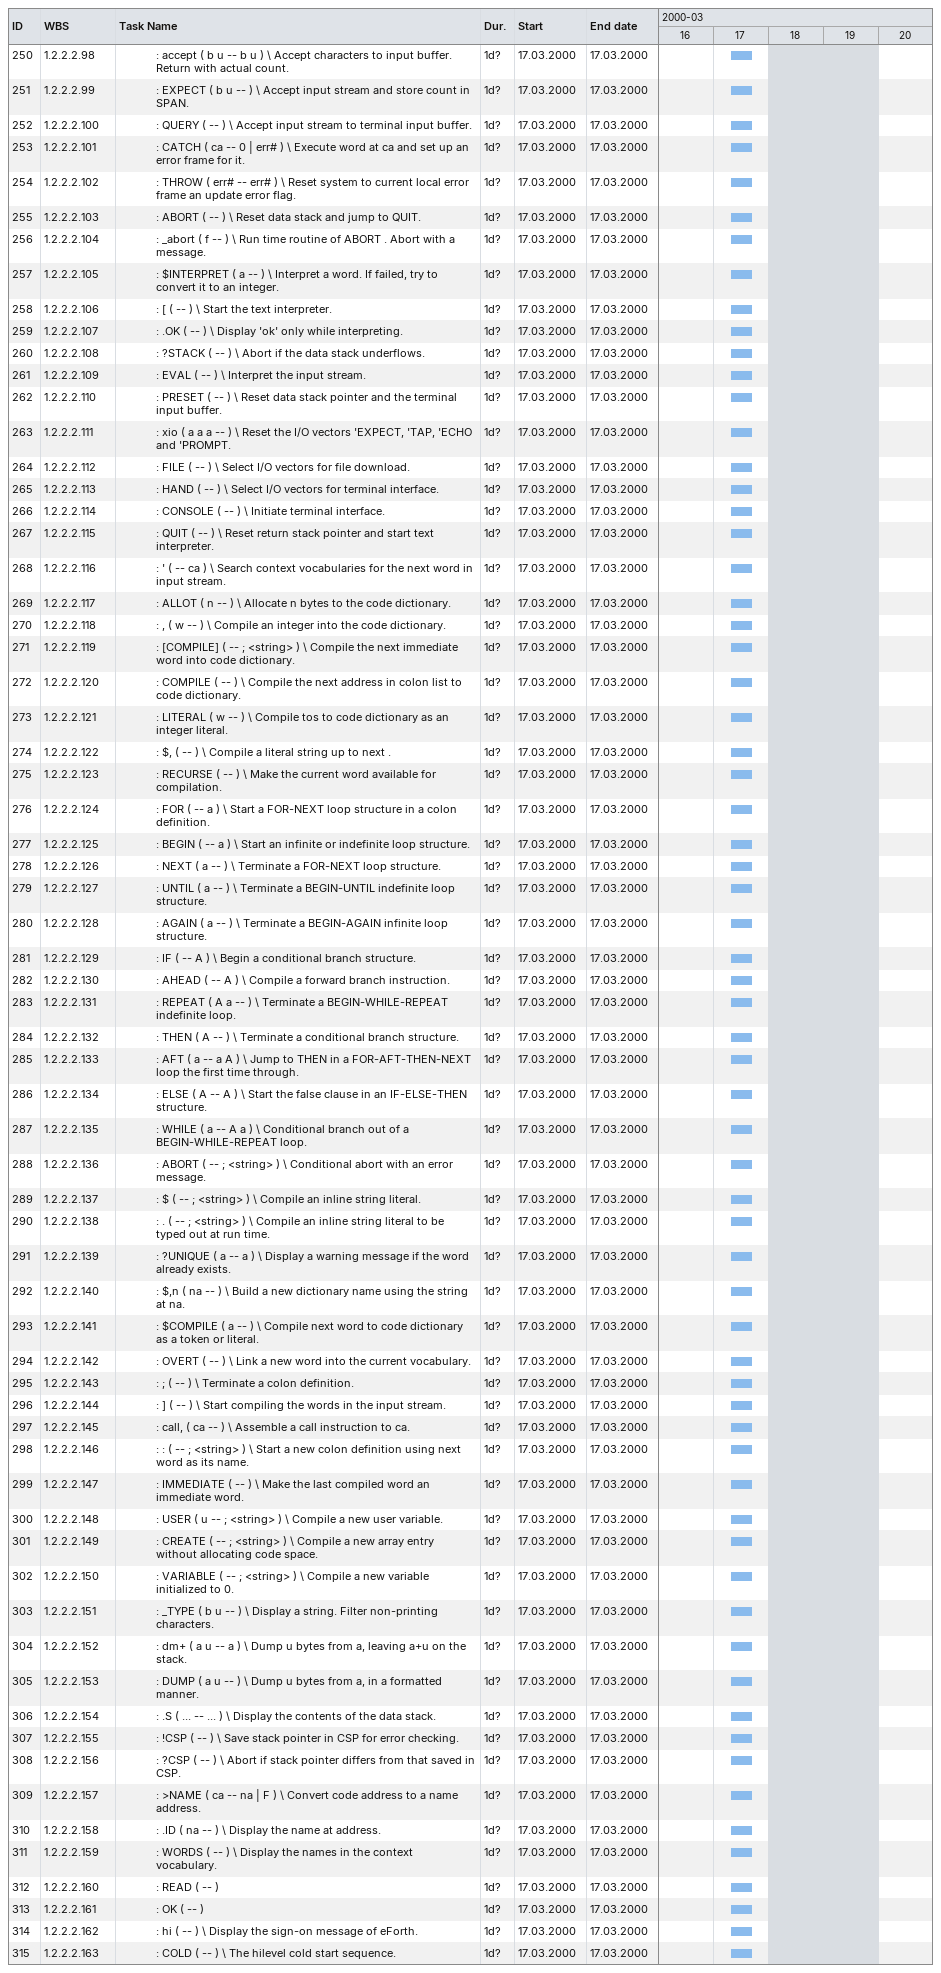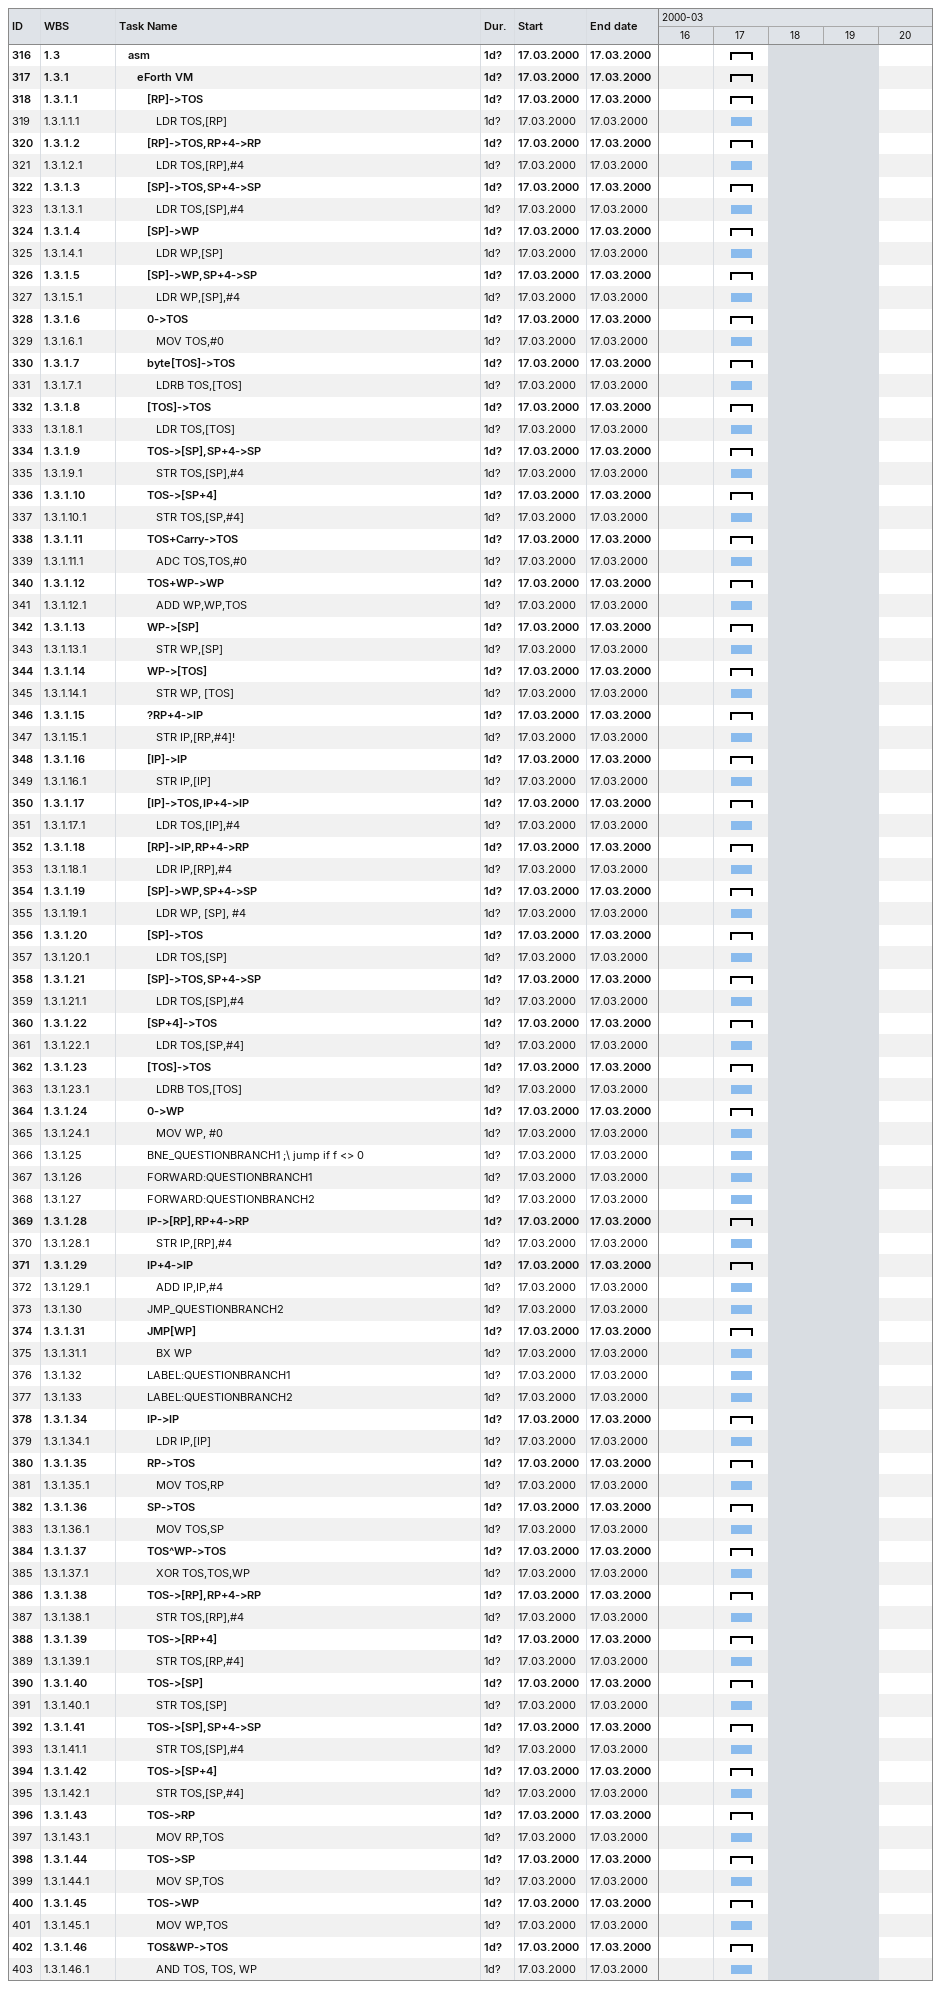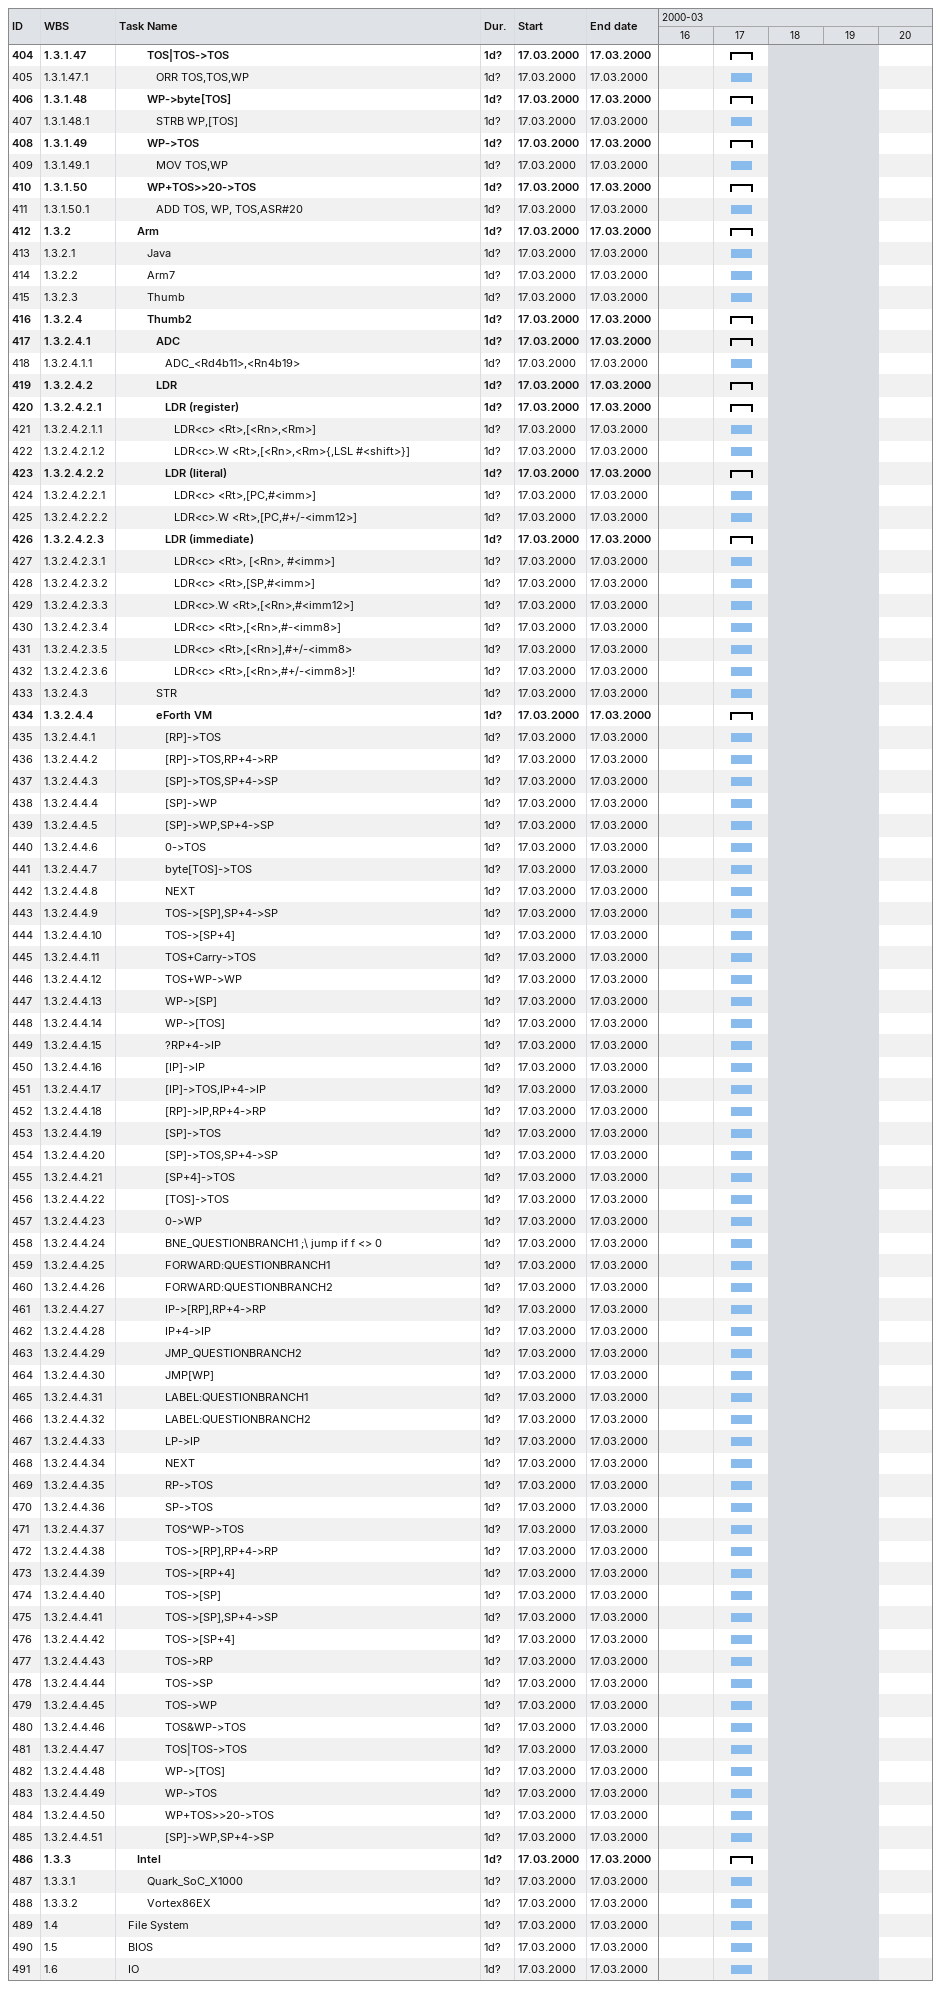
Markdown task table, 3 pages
| ID | WBS | Task | Duration | Start | Finish |
|---|---|---|---|---|---|
| 250 | 1.2.2.2.98 | : accept ( b u -- b u ) \ Accept characters to input buffer. Return with actual count. | 1d? | 2000-03-17 | 2000-03-17 |
| 251 | 1.2.2.2.99 | : EXPECT ( b u -- ) \ Accept input stream and store count in SPAN. | 1d? | 2000-03-17 | 2000-03-17 |
| 252 | 1.2.2.2.100 | : QUERY ( -- ) \ Accept input stream to terminal input buffer. | 1d? | 2000-03-17 | 2000-03-17 |
| 253 | 1.2.2.2.101 | : CATCH ( ca -- 0 \| err# ) \ Execute word at ca and set up an error frame for it. | 1d? | 2000-03-17 | 2000-03-17 |
| 254 | 1.2.2.2.102 | : THROW ( err# -- err# ) \ Reset system to current local error frame an update error flag. | 1d? | 2000-03-17 | 2000-03-17 |
| 255 | 1.2.2.2.103 | : ABORT ( -- ) \ Reset data stack and jump to QUIT. | 1d? | 2000-03-17 | 2000-03-17 |
| 256 | 1.2.2.2.104 | : _abort ( f -- ) \ Run time routine of ABORT . Abort with a message. | 1d? | 2000-03-17 | 2000-03-17 |
| 257 | 1.2.2.2.105 | : $INTERPRET ( a -- ) \ Interpret a word. If failed, try to convert it to an integer. | 1d? | 2000-03-17 | 2000-03-17 |
| 258 | 1.2.2.2.106 | : [ ( -- ) \ Start the text interpreter. | 1d? | 2000-03-17 | 2000-03-17 |
| 259 | 1.2.2.2.107 | : .OK ( -- ) \ Display 'ok' only while interpreting. | 1d? | 2000-03-17 | 2000-03-17 |
| 260 | 1.2.2.2.108 | : ?STACK ( -- ) \ Abort if the data stack underflows. | 1d? | 2000-03-17 | 2000-03-17 |
| 261 | 1.2.2.2.109 | : EVAL ( -- ) \ Interpret the input stream. | 1d? | 2000-03-17 | 2000-03-17 |
| 262 | 1.2.2.2.110 | : PRESET ( -- ) \ Reset data stack pointer and the terminal input buffer. | 1d? | 2000-03-17 | 2000-03-17 |
| 263 | 1.2.2.2.111 | : xio ( a a a -- ) \ Reset the I/O vectors 'EXPECT, 'TAP, 'ECHO and 'PROMPT. | 1d? | 2000-03-17 | 2000-03-17 |
| 264 | 1.2.2.2.112 | : FILE ( -- ) \ Select I/O vectors for file download. | 1d? | 2000-03-17 | 2000-03-17 |
| 265 | 1.2.2.2.113 | : HAND ( -- ) \ Select I/O vectors for terminal interface. | 1d? | 2000-03-17 | 2000-03-17 |
| 266 | 1.2.2.2.114 | : CONSOLE ( -- ) \ Initiate terminal interface. | 1d? | 2000-03-17 | 2000-03-17 |
| 267 | 1.2.2.2.115 | : QUIT ( -- ) \ Reset return stack pointer and start text interpreter. | 1d? | 2000-03-17 | 2000-03-17 |
| 268 | 1.2.2.2.116 | : ' ( -- ca ) \ Search context vocabularies for the next word in input stream. | 1d? | 2000-03-17 | 2000-03-17 |
| 269 | 1.2.2.2.117 | : ALLOT ( n -- ) \ Allocate n bytes to the code dictionary. | 1d? | 2000-03-17 | 2000-03-17 |
| 270 | 1.2.2.2.118 | : , ( w -- ) \ Compile an integer into the code dictionary. | 1d? | 2000-03-17 | 2000-03-17 |
| 271 | 1.2.2.2.119 | : [COMPILE] ( -- ; <string> ) \ Compile the next immediate word into code dictionary. | 1d? | 2000-03-17 | 2000-03-17 |
| 272 | 1.2.2.2.120 | : COMPILE ( -- ) \ Compile the next address in colon list to code dictionary. | 1d? | 2000-03-17 | 2000-03-17 |
| 273 | 1.2.2.2.121 | : LITERAL ( w -- ) \ Compile tos to code dictionary as an integer literal. | 1d? | 2000-03-17 | 2000-03-17 |
| 274 | 1.2.2.2.122 | : $, ( -- ) \ Compile a literal string up to next . | 1d? | 2000-03-17 | 2000-03-17 |
| 275 | 1.2.2.2.123 | : RECURSE ( -- ) \ Make the current word available for compilation. | 1d? | 2000-03-17 | 2000-03-17 |
| 276 | 1.2.2.2.124 | : FOR ( -- a ) \ Start a FOR-NEXT loop structure in a colon definition. | 1d? | 2000-03-17 | 2000-03-17 |
| 277 | 1.2.2.2.125 | : BEGIN ( -- a ) \ Start an infinite or indefinite loop structure. | 1d? | 2000-03-17 | 2000-03-17 |
| 278 | 1.2.2.2.126 | : NEXT ( a -- ) \ Terminate a FOR-NEXT loop structure. | 1d? | 2000-03-17 | 2000-03-17 |
| 279 | 1.2.2.2.127 | : UNTIL ( a -- ) \ Terminate a BEGIN-UNTIL indefinite loop structure. | 1d? | 2000-03-17 | 2000-03-17 |
| 280 | 1.2.2.2.128 | : AGAIN ( a -- ) \ Terminate a BEGIN-AGAIN infinite loop structure. | 1d? | 2000-03-17 | 2000-03-17 |
| 281 | 1.2.2.2.129 | : IF ( -- A ) \ Begin a conditional branch structure. | 1d? | 2000-03-17 | 2000-03-17 |
| 282 | 1.2.2.2.130 | : AHEAD ( -- A ) \ Compile a forward branch instruction. | 1d? | 2000-03-17 | 2000-03-17 |
| 283 | 1.2.2.2.131 | : REPEAT ( A a -- ) \ Terminate a BEGIN-WHILE-REPEAT indefinite loop. | 1d? | 2000-03-17 | 2000-03-17 |
| 284 | 1.2.2.2.132 | : THEN ( A -- ) \ Terminate a conditional branch structure. | 1d? | 2000-03-17 | 2000-03-17 |
| 285 | 1.2.2.2.133 | : AFT ( a -- a A ) \ Jump to THEN in a FOR-AFT-THEN-NEXT loop the first time through. | 1d? | 2000-03-17 | 2000-03-17 |
| 286 | 1.2.2.2.134 | : ELSE ( A -- A ) \ Start the false clause in an IF-ELSE-THEN structure. | 1d? | 2000-03-17 | 2000-03-17 |
| 287 | 1.2.2.2.135 | : WHILE ( a -- A a ) \ Conditional branch out of a BEGIN-WHILE-REPEAT loop. | 1d? | 2000-03-17 | 2000-03-17 |
| 288 | 1.2.2.2.136 | : ABORT ( -- ; <string> ) \ Conditional abort with an error message. | 1d? | 2000-03-17 | 2000-03-17 |
| 289 | 1.2.2.2.137 | : $ ( -- ; <string> ) \ Compile an inline string literal. | 1d? | 2000-03-17 | 2000-03-17 |
| 290 | 1.2.2.2.138 | : . ( -- ; <string> ) \ Compile an inline string literal to be typed out at run time. | 1d? | 2000-03-17 | 2000-03-17 |
| 291 | 1.2.2.2.139 | : ?UNIQUE ( a -- a ) \ Display a warning message if the word already exists. | 1d? | 2000-03-17 | 2000-03-17 |
| 292 | 1.2.2.2.140 | : $,n ( na -- ) \ Build a new dictionary name using the string at na. | 1d? | 2000-03-17 | 2000-03-17 |
| 293 | 1.2.2.2.141 | : $COMPILE ( a -- ) \ Compile next word to code dictionary as a token or literal. | 1d? | 2000-03-17 | 2000-03-17 |
| 294 | 1.2.2.2.142 | : OVERT ( -- ) \ Link a new word into the current vocabulary. | 1d? | 2000-03-17 | 2000-03-17 |
| 295 | 1.2.2.2.143 | : ; ( -- ) \ Terminate a colon definition. | 1d? | 2000-03-17 | 2000-03-17 |
| 296 | 1.2.2.2.144 | : ] ( -- ) \ Start compiling the words in the input stream. | 1d? | 2000-03-17 | 2000-03-17 |
| 297 | 1.2.2.2.145 | : call, ( ca -- ) \ Assemble a call instruction to ca. | 1d? | 2000-03-17 | 2000-03-17 |
| 298 | 1.2.2.2.146 | : : ( -- ; <string> ) \ Start a new colon definition using next word as its name. | 1d? | 2000-03-17 | 2000-03-17 |
| 299 | 1.2.2.2.147 | : IMMEDIATE ( -- ) \ Make the last compiled word an immediate word. | 1d? | 2000-03-17 | 2000-03-17 |
| 300 | 1.2.2.2.148 | : USER ( u -- ; <string> ) \ Compile a new user variable. | 1d? | 2000-03-17 | 2000-03-17 |
| 301 | 1.2.2.2.149 | : CREATE ( -- ; <string> ) \ Compile a new array entry without allocating code space. | 1d? | 2000-03-17 | 2000-03-17 |
| 302 | 1.2.2.2.150 | : VARIABLE ( -- ; <string> ) \ Compile a new variable initialized to 0. | 1d? | 2000-03-17 | 2000-03-17 |
| 303 | 1.2.2.2.151 | : _TYPE ( b u -- ) \ Display a string. Filter non-printing characters. | 1d? | 2000-03-17 | 2000-03-17 |
| 304 | 1.2.2.2.152 | : dm+ ( a u -- a ) \ Dump u bytes from a, leaving a+u on the stack. | 1d? | 2000-03-17 | 2000-03-17 |
| 305 | 1.2.2.2.153 | : DUMP ( a u -- ) \ Dump u bytes from a, in a formatted manner. | 1d? | 2000-03-17 | 2000-03-17 |
| 306 | 1.2.2.2.154 | : .S ( ... -- ... ) \ Display the contents of the data stack. | 1d? | 2000-03-17 | 2000-03-17 |
| 307 | 1.2.2.2.155 | : !CSP ( -- ) \ Save stack pointer in CSP for error checking. | 1d? | 2000-03-17 | 2000-03-17 |
| 308 | 1.2.2.2.156 | : ?CSP ( -- ) \ Abort if stack pointer differs from that saved in CSP. | 1d? | 2000-03-17 | 2000-03-17 |
| 309 | 1.2.2.2.157 | : >NAME ( ca -- na \| F ) \ Convert code address to a name address. | 1d? | 2000-03-17 | 2000-03-17 |
| 310 | 1.2.2.2.158 | : .ID ( na -- ) \ Display the name at address. | 1d? | 2000-03-17 | 2000-03-17 |
| 311 | 1.2.2.2.159 | : WORDS ( -- ) \ Display the names in the context vocabulary. | 1d? | 2000-03-17 | 2000-03-17 |
| 312 | 1.2.2.2.160 | : READ ( -- ) | 1d? | 2000-03-17 | 2000-03-17 |
| 313 | 1.2.2.2.161 | : OK ( -- ) | 1d? | 2000-03-17 | 2000-03-17 |
| 314 | 1.2.2.2.162 | : hi ( -- ) \ Display the sign-on message of eForth. | 1d? | 2000-03-17 | 2000-03-17 |
| 315 | 1.2.2.2.163 | : COLD ( -- ) \ The hilevel cold start sequence. | 1d? | 2000-03-17 | 2000-03-17 |
| 316 | 1.3 | **asm** | 1d? | 2000-03-17 | 2000-03-17 |
| 317 | 1.3.1 | **eForth VM** | 1d? | 2000-03-17 | 2000-03-17 |
| 318 | 1.3.1.1 | **[RP]->TOS** | 1d? | 2000-03-17 | 2000-03-17 |
| 319 | 1.3.1.1.1 | LDR TOS,[RP] | 1d? | 2000-03-17 | 2000-03-17 |
| 320 | 1.3.1.2 | **[RP]->TOS,RP+4->RP** | 1d? | 2000-03-17 | 2000-03-17 |
| 321 | 1.3.1.2.1 | LDR TOS,[RP],#4 | 1d? | 2000-03-17 | 2000-03-17 |
| 322 | 1.3.1.3 | **[SP]->TOS,SP+4->SP** | 1d? | 2000-03-17 | 2000-03-17 |
| 323 | 1.3.1.3.1 | LDR TOS,[SP],#4 | 1d? | 2000-03-17 | 2000-03-17 |
| 324 | 1.3.1.4 | **[SP]->WP** | 1d? | 2000-03-17 | 2000-03-17 |
| 325 | 1.3.1.4.1 | LDR WP,[SP] | 1d? | 2000-03-17 | 2000-03-17 |
| 326 | 1.3.1.5 | **[SP]->WP,SP+4->SP** | 1d? | 2000-03-17 | 2000-03-17 |
| 327 | 1.3.1.5.1 | LDR WP,[SP],#4 | 1d? | 2000-03-17 | 2000-03-17 |
| 328 | 1.3.1.6 | **0->TOS** | 1d? | 2000-03-17 | 2000-03-17 |
| 329 | 1.3.1.6.1 | MOV TOS,#0 | 1d? | 2000-03-17 | 2000-03-17 |
| 330 | 1.3.1.7 | **byte[TOS]->TOS** | 1d? | 2000-03-17 | 2000-03-17 |
| 331 | 1.3.1.7.1 | LDRB TOS,[TOS] | 1d? | 2000-03-17 | 2000-03-17 |
| 332 | 1.3.1.8 | **[TOS]->TOS** | 1d? | 2000-03-17 | 2000-03-17 |
| 333 | 1.3.1.8.1 | LDR TOS,[TOS] | 1d? | 2000-03-17 | 2000-03-17 |
| 334 | 1.3.1.9 | **TOS->[SP],SP+4->SP** | 1d? | 2000-03-17 | 2000-03-17 |
| 335 | 1.3.1.9.1 | STR TOS,[SP],#4 | 1d? | 2000-03-17 | 2000-03-17 |
| 336 | 1.3.1.10 | **TOS->[SP+4]** | 1d? | 2000-03-17 | 2000-03-17 |
| 337 | 1.3.1.10.1 | STR TOS,[SP,#4] | 1d? | 2000-03-17 | 2000-03-17 |
| 338 | 1.3.1.11 | **TOS+Carry->TOS** | 1d? | 2000-03-17 | 2000-03-17 |
| 339 | 1.3.1.11.1 | ADC TOS,TOS,#0 | 1d? | 2000-03-17 | 2000-03-17 |
| 340 | 1.3.1.12 | **TOS+WP->WP** | 1d? | 2000-03-17 | 2000-03-17 |
| 341 | 1.3.1.12.1 | ADD WP,WP,TOS | 1d? | 2000-03-17 | 2000-03-17 |
| 342 | 1.3.1.13 | **WP->[SP]** | 1d? | 2000-03-17 | 2000-03-17 |
| 343 | 1.3.1.13.1 | STR WP,[SP] | 1d? | 2000-03-17 | 2000-03-17 |
| 344 | 1.3.1.14 | **WP->[TOS]** | 1d? | 2000-03-17 | 2000-03-17 |
| 345 | 1.3.1.14.1 | STR WP, [TOS] | 1d? | 2000-03-17 | 2000-03-17 |
| 346 | 1.3.1.15 | **?RP+4->IP** | 1d? | 2000-03-17 | 2000-03-17 |
| 347 | 1.3.1.15.1 | STR IP,[RP,#4]! | 1d? | 2000-03-17 | 2000-03-17 |
| 348 | 1.3.1.16 | **[IP]->IP** | 1d? | 2000-03-17 | 2000-03-17 |
| 349 | 1.3.1.16.1 | STR IP,[IP] | 1d? | 2000-03-17 | 2000-03-17 |
| 350 | 1.3.1.17 | **[IP]->TOS,IP+4->IP** | 1d? | 2000-03-17 | 2000-03-17 |
| 351 | 1.3.1.17.1 | LDR TOS,[IP],#4 | 1d? | 2000-03-17 | 2000-03-17 |
| 352 | 1.3.1.18 | **[RP]->IP,RP+4->RP** | 1d? | 2000-03-17 | 2000-03-17 |
| 353 | 1.3.1.18.1 | LDR IP,[RP],#4 | 1d? | 2000-03-17 | 2000-03-17 |
| 354 | 1.3.1.19 | **[SP]->WP,SP+4->SP** | 1d? | 2000-03-17 | 2000-03-17 |
| 355 | 1.3.1.19.1 | LDR WP, [SP], #4 | 1d? | 2000-03-17 | 2000-03-17 |
| 356 | 1.3.1.20 | **[SP]->TOS** | 1d? | 2000-03-17 | 2000-03-17 |
| 357 | 1.3.1.20.1 | LDR TOS,[SP] | 1d? | 2000-03-17 | 2000-03-17 |
| 358 | 1.3.1.21 | **[SP]->TOS,SP+4->SP** | 1d? | 2000-03-17 | 2000-03-17 |
| 359 | 1.3.1.21.1 | LDR TOS,[SP],#4 | 1d? | 2000-03-17 | 2000-03-17 |
| 360 | 1.3.1.22 | **[SP+4]->TOS** | 1d? | 2000-03-17 | 2000-03-17 |
| 361 | 1.3.1.22.1 | LDR TOS,[SP,#4] | 1d? | 2000-03-17 | 2000-03-17 |
| 362 | 1.3.1.23 | **[TOS]->TOS** | 1d? | 2000-03-17 | 2000-03-17 |
| 363 | 1.3.1.23.1 | LDRB TOS,[TOS] | 1d? | 2000-03-17 | 2000-03-17 |
| 364 | 1.3.1.24 | **0->WP** | 1d? | 2000-03-17 | 2000-03-17 |
| 365 | 1.3.1.24.1 | MOV WP, #0 | 1d? | 2000-03-17 | 2000-03-17 |
| 366 | 1.3.1.25 | BNE_QUESTIONBRANCH1 ;\ jump if f <> 0 | 1d? | 2000-03-17 | 2000-03-17 |
| 367 | 1.3.1.26 | FORWARD:QUESTIONBRANCH1 | 1d? | 2000-03-17 | 2000-03-17 |
| 368 | 1.3.1.27 | FORWARD:QUESTIONBRANCH2 | 1d? | 2000-03-17 | 2000-03-17 |
| 369 | 1.3.1.28 | **IP->[RP],RP+4->RP** | 1d? | 2000-03-17 | 2000-03-17 |
| 370 | 1.3.1.28.1 | STR IP,[RP],#4 | 1d? | 2000-03-17 | 2000-03-17 |
| 371 | 1.3.1.29 | **IP+4->IP** | 1d? | 2000-03-17 | 2000-03-17 |
| 372 | 1.3.1.29.1 | ADD IP,IP,#4 | 1d? | 2000-03-17 | 2000-03-17 |
| 373 | 1.3.1.30 | JMP_QUESTIONBRANCH2 | 1d? | 2000-03-17 | 2000-03-17 |
| 374 | 1.3.1.31 | **JMP[WP]** | 1d? | 2000-03-17 | 2000-03-17 |
| 375 | 1.3.1.31.1 | BX WP | 1d? | 2000-03-17 | 2000-03-17 |
| 376 | 1.3.1.32 | LABEL:QUESTIONBRANCH1 | 1d? | 2000-03-17 | 2000-03-17 |
| 377 | 1.3.1.33 | LABEL:QUESTIONBRANCH2 | 1d? | 2000-03-17 | 2000-03-17 |
| 378 | 1.3.1.34 | **IP->IP** | 1d? | 2000-03-17 | 2000-03-17 |
| 379 | 1.3.1.34.1 | LDR IP,[IP] | 1d? | 2000-03-17 | 2000-03-17 |
| 380 | 1.3.1.35 | **RP->TOS** | 1d? | 2000-03-17 | 2000-03-17 |
| 381 | 1.3.1.35.1 | MOV TOS,RP | 1d? | 2000-03-17 | 2000-03-17 |
| 382 | 1.3.1.36 | **SP->TOS** | 1d? | 2000-03-17 | 2000-03-17 |
| 383 | 1.3.1.36.1 | MOV TOS,SP | 1d? | 2000-03-17 | 2000-03-17 |
| 384 | 1.3.1.37 | **TOS^WP->TOS** | 1d? | 2000-03-17 | 2000-03-17 |
| 385 | 1.3.1.37.1 | XOR TOS,TOS,WP | 1d? | 2000-03-17 | 2000-03-17 |
| 386 | 1.3.1.38 | **TOS->[RP],RP+4->RP** | 1d? | 2000-03-17 | 2000-03-17 |
| 387 | 1.3.1.38.1 | STR TOS,[RP],#4 | 1d? | 2000-03-17 | 2000-03-17 |
| 388 | 1.3.1.39 | **TOS->[RP+4]** | 1d? | 2000-03-17 | 2000-03-17 |
| 389 | 1.3.1.39.1 | STR TOS,[RP,#4] | 1d? | 2000-03-17 | 2000-03-17 |
| 390 | 1.3.1.40 | **TOS->[SP]** | 1d? | 2000-03-17 | 2000-03-17 |
| 391 | 1.3.1.40.1 | STR TOS,[SP] | 1d? | 2000-03-17 | 2000-03-17 |
| 392 | 1.3.1.41 | **TOS->[SP],SP+4->SP** | 1d? | 2000-03-17 | 2000-03-17 |
| 393 | 1.3.1.41.1 | STR TOS,[SP],#4 | 1d? | 2000-03-17 | 2000-03-17 |
| 394 | 1.3.1.42 | **TOS->[SP+4]** | 1d? | 2000-03-17 | 2000-03-17 |
| 395 | 1.3.1.42.1 | STR TOS,[SP,#4] | 1d? | 2000-03-17 | 2000-03-17 |
| 396 | 1.3.1.43 | **TOS->RP** | 1d? | 2000-03-17 | 2000-03-17 |
| 397 | 1.3.1.43.1 | MOV RP,TOS | 1d? | 2000-03-17 | 2000-03-17 |
| 398 | 1.3.1.44 | **TOS->SP** | 1d? | 2000-03-17 | 2000-03-17 |
| 399 | 1.3.1.44.1 | MOV SP,TOS | 1d? | 2000-03-17 | 2000-03-17 |
| 400 | 1.3.1.45 | **TOS->WP** | 1d? | 2000-03-17 | 2000-03-17 |
| 401 | 1.3.1.45.1 | MOV WP,TOS | 1d? | 2000-03-17 | 2000-03-17 |
| 402 | 1.3.1.46 | **TOS&WP->TOS** | 1d? | 2000-03-17 | 2000-03-17 |
| 403 | 1.3.1.46.1 | AND TOS, TOS, WP | 1d? | 2000-03-17 | 2000-03-17 |
| 404 | 1.3.1.47 | **TOS\|TOS->TOS** | 1d? | 2000-03-17 | 2000-03-17 |
| 405 | 1.3.1.47.1 | ORR TOS,TOS,WP | 1d? | 2000-03-17 | 2000-03-17 |
| 406 | 1.3.1.48 | **WP->byte[TOS]** | 1d? | 2000-03-17 | 2000-03-17 |
| 407 | 1.3.1.48.1 | STRB WP,[TOS] | 1d? | 2000-03-17 | 2000-03-17 |
| 408 | 1.3.1.49 | **WP->TOS** | 1d? | 2000-03-17 | 2000-03-17 |
| 409 | 1.3.1.49.1 | MOV TOS,WP | 1d? | 2000-03-17 | 2000-03-17 |
| 410 | 1.3.1.50 | **WP+TOS>>20->TOS** | 1d? | 2000-03-17 | 2000-03-17 |
| 411 | 1.3.1.50.1 | ADD TOS, WP, TOS,ASR#20 | 1d? | 2000-03-17 | 2000-03-17 |
| 412 | 1.3.2 | **Arm** | 1d? | 2000-03-17 | 2000-03-17 |
| 413 | 1.3.2.1 | Java | 1d? | 2000-03-17 | 2000-03-17 |
| 414 | 1.3.2.2 | Arm7 | 1d? | 2000-03-17 | 2000-03-17 |
| 415 | 1.3.2.3 | Thumb | 1d? | 2000-03-17 | 2000-03-17 |
| 416 | 1.3.2.4 | **Thumb2** | 1d? | 2000-03-17 | 2000-03-17 |
| 417 | 1.3.2.4.1 | **ADC** | 1d? | 2000-03-17 | 2000-03-17 |
| 418 | 1.3.2.4.1.1 | ADC_<Rd4b11>,<Rn4b19> | 1d? | 2000-03-17 | 2000-03-17 |
| 419 | 1.3.2.4.2 | **LDR** | 1d? | 2000-03-17 | 2000-03-17 |
| 420 | 1.3.2.4.2.1 | **LDR (register)** | 1d? | 2000-03-17 | 2000-03-17 |
| 421 | 1.3.2.4.2.1.1 | LDR<c> <Rt>,[<Rn>,<Rm>] | 1d? | 2000-03-17 | 2000-03-17 |
| 422 | 1.3.2.4.2.1.2 | LDR<c>.W <Rt>,[<Rn>,<Rm>{,LSL #<shift>}] | 1d? | 2000-03-17 | 2000-03-17 |
| 423 | 1.3.2.4.2.2 | **LDR (literal)** | 1d? | 2000-03-17 | 2000-03-17 |
| 424 | 1.3.2.4.2.2.1 | LDR<c> <Rt>,[PC,#<imm>] | 1d? | 2000-03-17 | 2000-03-17 |
| 425 | 1.3.2.4.2.2.2 | LDR<c>.W <Rt>,[PC,#+/-<imm12>] | 1d? | 2000-03-17 | 2000-03-17 |
| 426 | 1.3.2.4.2.3 | **LDR (immediate)** | 1d? | 2000-03-17 | 2000-03-17 |
| 427 | 1.3.2.4.2.3.1 | LDR<c> <Rt>, [<Rn>, #<imm>] | 1d? | 2000-03-17 | 2000-03-17 |
| 428 | 1.3.2.4.2.3.2 | LDR<c> <Rt>,[SP,#<imm>] | 1d? | 2000-03-17 | 2000-03-17 |
| 429 | 1.3.2.4.2.3.3 | LDR<c>.W <Rt>,[<Rn>,#<imm12>] | 1d? | 2000-03-17 | 2000-03-17 |
| 430 | 1.3.2.4.2.3.4 | LDR<c> <Rt>,[<Rn>,#-<imm8>] | 1d? | 2000-03-17 | 2000-03-17 |
| 431 | 1.3.2.4.2.3.5 | LDR<c> <Rt>,[<Rn>],#+/-<imm8> | 1d? | 2000-03-17 | 2000-03-17 |
| 432 | 1.3.2.4.2.3.6 | LDR<c> <Rt>,[<Rn>,#+/-<imm8>]! | 1d? | 2000-03-17 | 2000-03-17 |
| 433 | 1.3.2.4.3 | STR | 1d? | 2000-03-17 | 2000-03-17 |
| 434 | 1.3.2.4.4 | **eForth VM** | 1d? | 2000-03-17 | 2000-03-17 |
| 435 | 1.3.2.4.4.1 | [RP]->TOS | 1d? | 2000-03-17 | 2000-03-17 |
| 436 | 1.3.2.4.4.2 | [RP]->TOS,RP+4->RP | 1d? | 2000-03-17 | 2000-03-17 |
| 437 | 1.3.2.4.4.3 | [SP]->TOS,SP+4->SP | 1d? | 2000-03-17 | 2000-03-17 |
| 438 | 1.3.2.4.4.4 | [SP]->WP | 1d? | 2000-03-17 | 2000-03-17 |
| 439 | 1.3.2.4.4.5 | [SP]->WP,SP+4->SP | 1d? | 2000-03-17 | 2000-03-17 |
| 440 | 1.3.2.4.4.6 | 0->TOS | 1d? | 2000-03-17 | 2000-03-17 |
| 441 | 1.3.2.4.4.7 | byte[TOS]->TOS | 1d? | 2000-03-17 | 2000-03-17 |
| 442 | 1.3.2.4.4.8 | NEXT | 1d? | 2000-03-17 | 2000-03-17 |
| 443 | 1.3.2.4.4.9 | TOS->[SP],SP+4->SP | 1d? | 2000-03-17 | 2000-03-17 |
| 444 | 1.3.2.4.4.10 | TOS->[SP+4] | 1d? | 2000-03-17 | 2000-03-17 |
| 445 | 1.3.2.4.4.11 | TOS+Carry->TOS | 1d? | 2000-03-17 | 2000-03-17 |
| 446 | 1.3.2.4.4.12 | TOS+WP->WP | 1d? | 2000-03-17 | 2000-03-17 |
| 447 | 1.3.2.4.4.13 | WP->[SP] | 1d? | 2000-03-17 | 2000-03-17 |
| 448 | 1.3.2.4.4.14 | WP->[TOS] | 1d? | 2000-03-17 | 2000-03-17 |
| 449 | 1.3.2.4.4.15 | ?RP+4->IP | 1d? | 2000-03-17 | 2000-03-17 |
| 450 | 1.3.2.4.4.16 | [IP]->IP | 1d? | 2000-03-17 | 2000-03-17 |
| 451 | 1.3.2.4.4.17 | [IP]->TOS,IP+4->IP | 1d? | 2000-03-17 | 2000-03-17 |
| 452 | 1.3.2.4.4.18 | [RP]->IP,RP+4->RP | 1d? | 2000-03-17 | 2000-03-17 |
| 453 | 1.3.2.4.4.19 | [SP]->TOS | 1d? | 2000-03-17 | 2000-03-17 |
| 454 | 1.3.2.4.4.20 | [SP]->TOS,SP+4->SP | 1d? | 2000-03-17 | 2000-03-17 |
| 455 | 1.3.2.4.4.21 | [SP+4]->TOS | 1d? | 2000-03-17 | 2000-03-17 |
| 456 | 1.3.2.4.4.22 | [TOS]->TOS | 1d? | 2000-03-17 | 2000-03-17 |
| 457 | 1.3.2.4.4.23 | 0->WP | 1d? | 2000-03-17 | 2000-03-17 |
| 458 | 1.3.2.4.4.24 | BNE_QUESTIONBRANCH1 ;\ jump if f <> 0 | 1d? | 2000-03-17 | 2000-03-17 |
| 459 | 1.3.2.4.4.25 | FORWARD:QUESTIONBRANCH1 | 1d? | 2000-03-17 | 2000-03-17 |
| 460 | 1.3.2.4.4.26 | FORWARD:QUESTIONBRANCH2 | 1d? | 2000-03-17 | 2000-03-17 |
| 461 | 1.3.2.4.4.27 | IP->[RP],RP+4->RP | 1d? | 2000-03-17 | 2000-03-17 |
| 462 | 1.3.2.4.4.28 | IP+4->IP | 1d? | 2000-03-17 | 2000-03-17 |
| 463 | 1.3.2.4.4.29 | JMP_QUESTIONBRANCH2 | 1d? | 2000-03-17 | 2000-03-17 |
| 464 | 1.3.2.4.4.30 | JMP[WP] | 1d? | 2000-03-17 | 2000-03-17 |
| 465 | 1.3.2.4.4.31 | LABEL:QUESTIONBRANCH1 | 1d? | 2000-03-17 | 2000-03-17 |
| 466 | 1.3.2.4.4.32 | LABEL:QUESTIONBRANCH2 | 1d? | 2000-03-17 | 2000-03-17 |
| 467 | 1.3.2.4.4.33 | LP->IP | 1d? | 2000-03-17 | 2000-03-17 |
| 468 | 1.3.2.4.4.34 | NEXT | 1d? | 2000-03-17 | 2000-03-17 |
| 469 | 1.3.2.4.4.35 | RP->TOS | 1d? | 2000-03-17 | 2000-03-17 |
| 470 | 1.3.2.4.4.36 | SP->TOS | 1d? | 2000-03-17 | 2000-03-17 |
| 471 | 1.3.2.4.4.37 | TOS^WP->TOS | 1d? | 2000-03-17 | 2000-03-17 |
| 472 | 1.3.2.4.4.38 | TOS->[RP],RP+4->RP | 1d? | 2000-03-17 | 2000-03-17 |
| 473 | 1.3.2.4.4.39 | TOS->[RP+4] | 1d? | 2000-03-17 | 2000-03-17 |
| 474 | 1.3.2.4.4.40 | TOS->[SP] | 1d? | 2000-03-17 | 2000-03-17 |
| 475 | 1.3.2.4.4.41 | TOS->[SP],SP+4->SP | 1d? | 2000-03-17 | 2000-03-17 |
| 476 | 1.3.2.4.4.42 | TOS->[SP+4] | 1d? | 2000-03-17 | 2000-03-17 |
| 477 | 1.3.2.4.4.43 | TOS->RP | 1d? | 2000-03-17 | 2000-03-17 |
| 478 | 1.3.2.4.4.44 | TOS->SP | 1d? | 2000-03-17 | 2000-03-17 |
| 479 | 1.3.2.4.4.45 | TOS->WP | 1d? | 2000-03-17 | 2000-03-17 |
| 480 | 1.3.2.4.4.46 | TOS&WP->TOS | 1d? | 2000-03-17 | 2000-03-17 |
| 481 | 1.3.2.4.4.47 | TOS\|TOS->TOS | 1d? | 2000-03-17 | 2000-03-17 |
| 482 | 1.3.2.4.4.48 | WP->[TOS] | 1d? | 2000-03-17 | 2000-03-17 |
| 483 | 1.3.2.4.4.49 | WP->TOS | 1d? | 2000-03-17 | 2000-03-17 |
| 484 | 1.3.2.4.4.50 | WP+TOS>>20->TOS | 1d? | 2000-03-17 | 2000-03-17 |
| 485 | 1.3.2.4.4.51 | [SP]->WP,SP+4->SP | 1d? | 2000-03-17 | 2000-03-17 |
| 486 | 1.3.3 | **Intel** | 1d? | 2000-03-17 | 2000-03-17 |
| 487 | 1.3.3.1 | Quark_SoC_X1000 | 1d? | 2000-03-17 | 2000-03-17 |
| 488 | 1.3.3.2 | Vortex86EX | 1d? | 2000-03-17 | 2000-03-17 |
| 489 | 1.4 | File System | 1d? | 2000-03-17 | 2000-03-17 |
| 490 | 1.5 | BIOS | 1d? | 2000-03-17 | 2000-03-17 |
| 491 | 1.6 | IO | 1d? | 2000-03-17 | 2000-03-17 |
